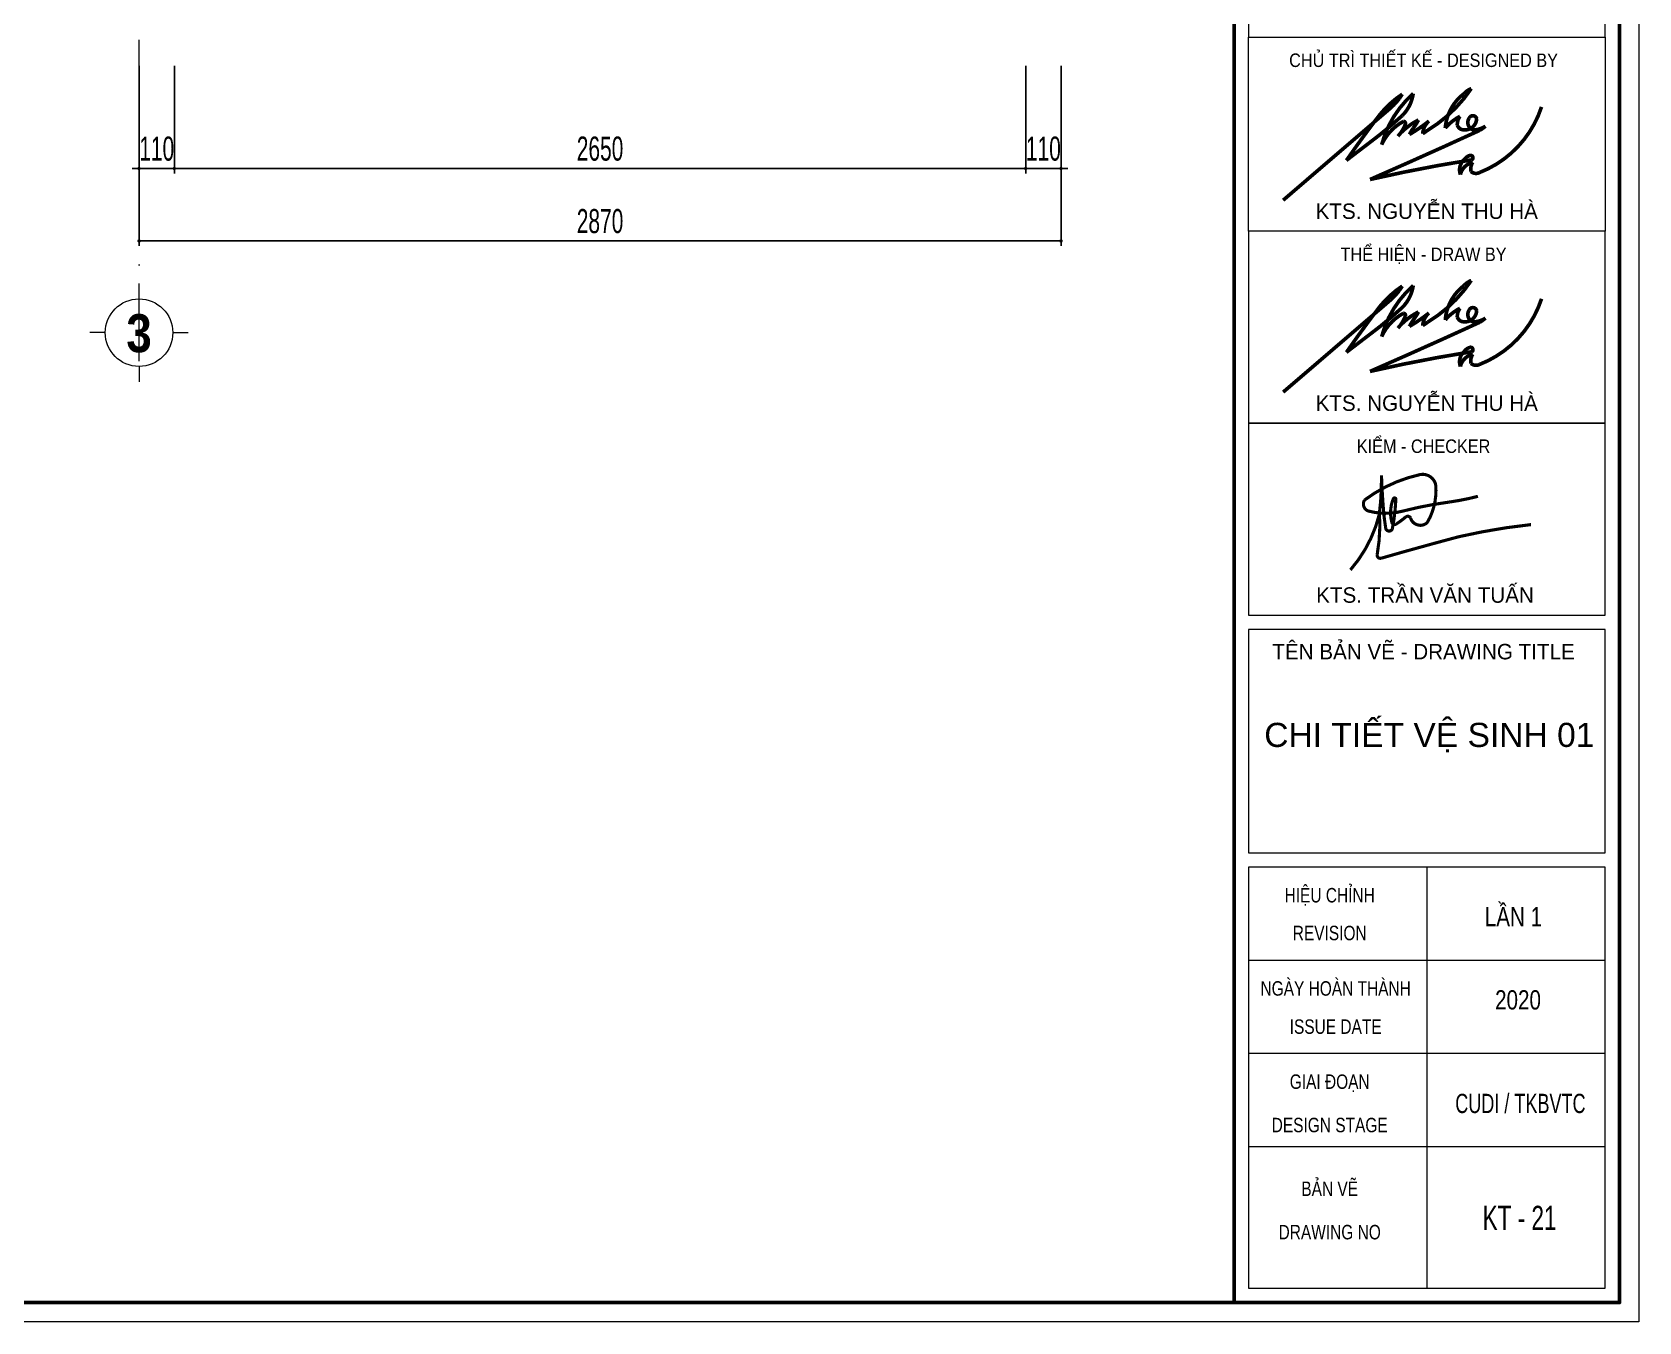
# Model space of a CAD drawing. Header units: millimetres. Extents: x 2565303 to 2664360, y -865723 to -262051.
# Drawn here: x 2636585 to 2641587, y -704744 to -700731 of the extents above; entities that cross this region are included whole.
import ezdxf
from ezdxf.enums import TextEntityAlignment as Align

# ---------------------------------------------------------------- set-up
doc = ezdxf.new("R2010")
doc.units = ezdxf.units.MM
doc.header["$LTSCALE"] = 10
doc.header["$MEASUREMENT"] = 0
doc.linetypes.add('DASHDOT', pattern=[1, 0.5, -0.25, 0, -0.25])
doc.layers.get('0').update_dxf_attribs({"linetype": 'CONTINUOUS'})
doc.layers.get('DEFPOINTS').update_dxf_attribs({"color": 10, "linetype": 'CONTINUOUS'})
for name, color, linetype, lineweight in [('-thay1', 7, 'CONTINUOUS', 18), ('LC Dim', 8, 'CONTINUOUS', 13), ('LC ISO', 153, 'CONTINUOUS', 13), ('LC Net manh', 250, 'CONTINUOUS', 5), ('LC Net truc', 134, 'DASHDOT', 5), ('LC Text1', 20, 'CONTINUOUS', 13)]:
    doc.layers.add(name, color=color, linetype=linetype, lineweight=lineweight)
doc.layers.add('Khungten_LCDI', color=7, linetype='CONTINUOUS')
doc.layers.add('M3', color=3, linetype='CONTINUOUS')
doc.styles.add('HOATBIF', font='hoatbif.shx', dxfattribs={"width": 0.65})
doc.styles.add('Khungten', font='', dxfattribs={"width": 0.9, "height": 5000})
doc.styles.add('LC 1', font='')
doc.styles.add('Title', font='', dxfattribs={"width": 0.8})
doc.styles.add('VNAVANTH', font='')
doc.styles.get('Khungten').set_extended_font_data('.VnAvantH')
doc.styles.get('LC 1').set_extended_font_data('.VnAvantH', bold=True)
doc.styles.get('Title').set_extended_font_data('.VnBlackH')
doc.styles.get('VNAVANTH').set_extended_font_data('.VnAvantH')
doc.dimstyles.new('1-100 (1-30)', dxfattribs={"dimscale": 30, "dimtxt": 2.5, "dimasz": 0.35, "dimexe": 0.5, "dimexo": 0, "dimgap": 0.8, "dimtad": 1, "dimdec": 0, "dimzin": 0, "dimdsep": 46, "dimtxsty": 'HOATBIF', "dimblk1": 'DOT', "dimblk2": 'DOT', "dimsah": 1, "dimcen": -1, "dimdle": 1, "dimclrd": 256, "dimclre": 256, "dimclrt": 4, "dimadec": 3, "dimazin": 2, "dimtfac": 0.333333, "dimtdec": 0, "dimtix": 1, "dimtmove": 2, "dimatfit": 3, "dimldrblk": 'DOT', "dimfxl": 1, "dimtvp": 0.833333, "dimtolj": 1, "dimtzin": 0, "dimarcsym": 0})

# ---------------------------------------------------------------- blocks, each defined once
blk = doc.blocks.new('lcdi fix')
at = {"const_width": 32.4}
for points in [[(37807, -7049, 0.118632), (38106, -6476, 0.036811), (38129, -6067, 0.013869), (38155, -6484, 0.005687), (38173, -6614, 0.810562), (38242, -6622, 0.038773), (38278, -6322, 0.995075), (38252, -6311, 0.164673), (38237, -6555, 0.572555), (38284, -6572, 0.042892), (38384, -6497, -0.376379), (38430, -6507, 0.278013), (38505, -6582, 0.295437), (38607, -6554, 0.153451), (38692, -6166, 0.411745), (38526, -6061, 0.106254), (37954, -6324, 0.499695), (37996, -6439, 0.128314), (38351, -6439, -0.030533), (38834, -6345, 0.029818), (39130, -6286, 49.250738)], [(38108, -6459, -0.063358), (38084, -6894, 0.50612), (38126, -6928, -0.005183), (38931, -6705, -0.029689), (39681, -6579, 1.838504)]]:
    blk.add_lwpolyline(points, format="xyb", dxfattribs=at)
at = {"layer": 'DEFPOINTS', "lineweight": 0}
blk.add_lwpolyline([(-1200, -14850), (-1200, 14850), (40800, 14850), (40800, -14850)], close=True, dxfattribs=at)
at = {"layer": 'Khungten_LCDI', "color": 5, "lineweight": 60}
blk.add_line((36600, 14650), (36600, -14650), dxfattribs=at)
at = {"layer": 'Khungten_LCDI', "color": 5, "lineweight": 25}
blk.add_line((40600, -14650), (40600, 14650), dxfattribs=at)
at = {"layer": 'Khungten_LCDI', "color": 9, "lineweight": 15}
for p, q in [((38600, -10133), (38600, -14500)), ((40450, -11100), (36750, -11100)), ((40450, -12067), (36750, -12067)), ((40450, -13033), (36750, -13033))]:
    blk.add_line(p, q, dxfattribs=at)
at = {"layer": 'Khungten_LCDI', "color": 5, "lineweight": 60}
blk.add_lwpolyline([(0, -14650), (0, 14650), (40600, 14650), (40600, -14650)], close=True, dxfattribs=at)
at = {"layer": 'Khungten_LCDI', "color": 9, "lineweight": 15}
for points in [[(36750, -1522), (40450, -1522), (40450, 446), (36750, 446)], [(36750, -1522), (40450, -1522), (40450, -3535), (36750, -3535)], [(36750, -5526), (40450, -5526), (40450, -3535), (36750, -3535)], [(36750, -7517), (40450, -7517), (40450, -5526), (36750, -5526)], [(36750, -9983), (40450, -9983), (40450, -7667), (36750, -7667)], [(36750, -14500), (40450, -14500), (40450, -10133), (36750, -10133)]]:
    blk.add_lwpolyline(points, close=True, dxfattribs=at)
at = {"layer": 'LC ISO', "lineweight": 60, "const_width": 37.8}
for points in [[(37109, -3214), (38226, -2256, 0.041565), (38316, -2159, -0.014958), (38345, -2114, 0.077393), (38111, -2327, 0.011608), (37765, -2801, -0.002413), (37986, -2632, 0.024794), (38345, -2336, 0.160658), (38459, -2108, 0.147786), (38131, -2638, -0.164447), (38357, -2396, -0.502193), (38378, -2423, -0.102645), (38300, -2550, -0.052035), (38351, -2496, -0.076323), (38513, -2382, -0.049149), (38456, -2469, 0.014499), (38419, -2532, 0.03674), (38622, -2393, 0.197774), (38557, -2524, 0.000763), (38609, -2488, 0.109081), (39061, -2056, 0.117071), (38987, -2107, 0.215341), (38791, -2466, -0.099584), (38944, -2344, 0.168357), (38916, -2434, 0.272764), (38967, -2482, 0.463959), (39117, -2369, 0.712039), (39041, -2360, 0.382865), (39050, -2466, 0.223317), (39087, -2485, 0.132378), (39209, -2446, -0.038558), (39149, -2489, -0.004693), (38010, -2999, -0.017038), (39066, -2795, 0.903149), (39046, -2750, 0.166427), (38989, -2791, 0.307745), (38948, -2948, -0.289532), (39077, -2821, 0.202732), (39058, -2916, 0.308349), (39146, -2927, 0.224618), (39790, -2246, 0.729713)], [(37109, -5205), (38226, -4247, 0.041565), (38316, -4150, -0.014958), (38345, -4105, 0.077393), (38111, -4318, 0.011608), (37765, -4792, -0.002413), (37986, -4623, 0.024794), (38345, -4327, 0.160658), (38459, -4099, 0.147786), (38131, -4629, -0.164447), (38357, -4387, -0.502193), (38378, -4413, -0.102645), (38300, -4541, -0.052035), (38351, -4487, -0.076323), (38513, -4373, -0.049149), (38456, -4460, 0.014499), (38419, -4523, 0.03674), (38622, -4384, 0.197774), (38557, -4515, 0.000763), (38609, -4479, 0.109081), (39061, -4047, 0.117071), (38987, -4098, 0.215341), (38791, -4456, -0.099584), (38944, -4335, 0.168357), (38916, -4425, 0.272764), (38967, -4473, 0.463959), (39117, -4360, 0.712039), (39041, -4351, 0.382865), (39050, -4457, 0.223317), (39087, -4476, 0.132378), (39209, -4437, -0.038558), (39149, -4480, -0.004693), (38010, -4990, -0.017038), (39066, -4786, 0.903149), (39046, -4741, 0.166427), (38989, -4782, 0.307745), (38948, -4939, -0.289532), (39077, -4812, 0.202732), (39058, -4907, 0.308349), (39146, -4918, 0.224618), (39790, -4237, 0.729713)]]:
    blk.add_lwpolyline(points, format="xyb", dxfattribs=at)
at = {"color": 7}
for s, height, style, width, p in [('chñ tr× thiÕt kÕ - designed by', 140, 'Khungten', 0.9, (38566, -1832)), ('thÓ hiÖn - draw by', 140, 'Khungten', 0.9, (38566, -3845)), ('kiÓm - checker', 140, 'Khungten', 0.9, (38566, -5836)), ('hiÖu chØnh', 150, 'Khungten', 0.8, (37592, -10499)), ('revision', 150, 'Khungten', 0.8, (37592, -10891)), ('ngµy hoµn thµnh', 150, 'Khungten', 0.8, (37654, -11466)), ('issue date', 150, 'Khungten', 0.8, (37654, -11862)), ('giai ®o¹n', 150, 'Khungten', 0.8, (37592, -12433)), ('cudi / tkBVTC', 200, 'Title', 0.7, (39571, -12684)), ('design stage', 150, 'Khungten', 0.8, (37592, -12883)), ('b¶n vÏ', 150, 'Khungten', 0.8, (37592, -13544)), ('drawing nO', 150, 'Khungten', 0.8, (37592, -13994))]:
    blk.add_text(s, height=height, dxfattribs=dict(at, style=style, width=width)).set_placement(p, align=Align.CENTER)
for s, style, p in [('ktS. nguyÔn thu hµ', 'VNAVANTH', (38599, -3408)), ('ktS. nguyÔn thu hµ', 'VNAVANTH', (38599, -5399)), ('kts. trÇn v¨n tuÊn', 'VNAVANTH', (38581, -7390)), ('tªn b¶n vÏ - drawing title', 'Khungten', (38566, -7977))]:
    blk.add_text(s, height=160, dxfattribs=dict(at, style=style)).set_placement(p, align=Align.CENTER)
at = {"color": 7, "style": 'Khungten', "width": 0.8}
for tag, p in [('REVISION', (39499, -10746)), ('NGAYHT', (39546, -11609))]:
    blk.add_attdef(tag, text='', height=200, dxfattribs=at).set_placement(p, align=Align.CENTER)
at = {"layer": 'LC Text1', "style": 'Title', "width": 1.485915}
for tag, p, p2 in [('TENBANVE1', (36913, -8886), (40339, -8886)), ('TENBANVE2', (36913, -9562), (40339, -9562))]:
    blk.add_attdef(tag, text='', height=250, dxfattribs=at).set_placement(p, p2, align=Align.FIT)
at = {"layer": 'LC Text1', "style": 'Title', "width": 0.7}
blk.add_attdef('SOBANVE', text='', height=250, dxfattribs=at).set_placement((39562, -13896), align=Align.CENTER)
blk = doc.blocks.new('TTRUC')
at = {"layer": 'LC ISO'}
for p, q in [((0, 6.95), (0, 10.13)), ((-6.95, 0), (-10.13, 0)), ((6.95, 0), (10.13, 0)), ((0, -6.95), (0, -10.13))]:
    blk.add_line(p, q, dxfattribs=at)
at = {"layer": 'LC Net manh'}
blk.add_circle((0, 0), 6.95, dxfattribs=at)
blk = doc.blocks.new('DOT')
at = {"layer": 'M3', "color": 0, "linetype": 'ByBlock'}
blk.add_line((-0.5, 0), (-1, 0), dxfattribs=at)
at = {"layer": 'M3', "color": 0, "linetype": 'ByBlock', "const_width": 0.5}
blk.add_lwpolyline([(-0.25, 0, 1), (0.25, 0, 1)], format="xyb", close=True, dxfattribs=at)
blk = doc.blocks.new('*D990')
at = {"layer": 'DEFPOINTS', "color": 0, "transparency": 16777216}
for p in [(2636918.1, -700835.1), (2637028.1, -700835.1), (2637028.1, -701155)]:
    blk.add_point(p, dxfattribs=at)
at = {"layer": 'LC Dim', "lineweight": -2, "transparency": 16777216}
for p, q in [((2636918.1, -700835.1), (2636918.1, -701170)), ((2637028.1, -700835.1), (2637028.1, -701170)), ((2636907.6, -701155), (2636897.1, -701155)), ((2636918.1, -701155), (2637028.1, -701155)), ((2637038.6, -701155), (2637049.1, -701155))]:
    blk.add_line(p, q, dxfattribs=at)
at = {"layer": 'LC Dim', "lineweight": -2, "transparency": 16777216, "xscale": 10.5, "yscale": 10.5, "zscale": 10.5}
blk.add_blockref('DOT', (2636918.1, -701155), dxfattribs=at)
at = {"layer": 'LC Dim', "lineweight": -2, "transparency": 16777216, "xscale": 10.5, "yscale": 10.5, "zscale": 10.5, "rotation": 180}
blk.add_blockref('DOT', (2637028.1, -701155), dxfattribs=at)
at = {"layer": 'LC Dim', "color": 4, "transparency": 16777216, "insert": (2636973.1, -701093.5), "char_height": 75, "attachment_point": 5, "style": 'HOATBIF'}
blk.add_mtext('\\A1;110', dxfattribs=at)
blk = doc.blocks.new('*D991')
at = {"layer": 'DEFPOINTS', "color": 0, "transparency": 16777216}
for p in [(2637028.1, -700835.1), (2639678.1, -700835.1), (2639678.1, -701155)]:
    blk.add_point(p, dxfattribs=at)
at = {"layer": 'LC Dim', "lineweight": -2, "transparency": 16777216}
for p, q in [((2637028.1, -700835.1), (2637028.1, -701170)), ((2639678.1, -700835.1), (2639678.1, -701170)), ((2637038.6, -701155), (2639667.6, -701155))]:
    blk.add_line(p, q, dxfattribs=at)
at = {"layer": 'LC Dim', "lineweight": -2, "transparency": 16777216, "xscale": 10.5, "yscale": 10.5, "zscale": 10.5, "rotation": 180}
blk.add_blockref('DOT', (2637028.1, -701155), dxfattribs=at)
at = {"layer": 'LC Dim', "lineweight": -2, "transparency": 16777216, "xscale": 10.5, "yscale": 10.5, "zscale": 10.5}
blk.add_blockref('DOT', (2639678.1, -701155), dxfattribs=at)
at = {"layer": 'LC Dim', "color": 4, "transparency": 16777216, "insert": (2638353.1, -701093.5), "char_height": 75, "attachment_point": 5, "style": 'HOATBIF'}
blk.add_mtext('\\A1;2650', dxfattribs=at)
blk = doc.blocks.new('*D992')
at = {"layer": 'DEFPOINTS', "color": 0, "transparency": 16777216}
for p in [(2639678.1, -700835.1), (2639788.1, -700835.1), (2639788.1, -701155)]:
    blk.add_point(p, dxfattribs=at)
at = {"layer": 'LC Dim', "lineweight": -2, "transparency": 16777216}
for p, q in [((2639678.1, -700835.1), (2639678.1, -701170)), ((2639788.1, -700835.1), (2639788.1, -701170)), ((2639667.6, -701155), (2639657.1, -701155)), ((2639678.1, -701155), (2639788.1, -701155)), ((2639798.6, -701155), (2639809.1, -701155))]:
    blk.add_line(p, q, dxfattribs=at)
at = {"layer": 'LC Dim', "lineweight": -2, "transparency": 16777216, "xscale": 10.5, "yscale": 10.5, "zscale": 10.5}
blk.add_blockref('DOT', (2639678.1, -701155), dxfattribs=at)
at = {"layer": 'LC Dim', "lineweight": -2, "transparency": 16777216, "xscale": 10.5, "yscale": 10.5, "zscale": 10.5, "rotation": 180}
blk.add_blockref('DOT', (2639788.1, -701155), dxfattribs=at)
at = {"layer": 'LC Dim', "color": 4, "transparency": 16777216, "insert": (2639733.1, -701093.5), "char_height": 75, "attachment_point": 5, "style": 'HOATBIF'}
blk.add_mtext('\\A1;110', dxfattribs=at)
blk = doc.blocks.new('*D993')
at = {"layer": 'DEFPOINTS', "color": 0, "transparency": 16777216}
for p in [(2636918.1, -700835.1), (2639788.1, -700835.1), (2639788.1, -701380.5)]:
    blk.add_point(p, dxfattribs=at)
at = {"layer": 'LC Dim', "lineweight": -2, "transparency": 16777216}
for p, q in [((2636918.1, -700835.1), (2636918.1, -701395.5)), ((2639788.1, -700835.1), (2639788.1, -701395.5)), ((2636928.6, -701380.5), (2639777.6, -701380.5))]:
    blk.add_line(p, q, dxfattribs=at)
at = {"layer": 'LC Dim', "lineweight": -2, "transparency": 16777216, "xscale": 10.5, "yscale": 10.5, "zscale": 10.5, "rotation": 180}
blk.add_blockref('DOT', (2636918.1, -701380.5), dxfattribs=at)
at = {"layer": 'LC Dim', "lineweight": -2, "transparency": 16777216, "xscale": 10.5, "yscale": 10.5, "zscale": 10.5}
blk.add_blockref('DOT', (2639788.1, -701380.5), dxfattribs=at)
at = {"layer": 'LC Dim', "color": 4, "transparency": 16777216, "insert": (2638353.1, -701319), "char_height": 75, "attachment_point": 5, "style": 'HOATBIF'}
blk.add_mtext('\\A1;2870', dxfattribs=at)

msp = doc.modelspace()

# ---------------------------------------------------------------- linework, layer by layer
at = {"layer": 'LC Net truc', "ltscale": 40}
msp.add_line((2636918.1, -701754.5), (2636918.1, -696563.3), dxfattribs=at)

# ---------------------------------------------------------------- block references
at = {"layer": '-thay1'}
ref = msp.add_blockref('lcdi fix', (2629346.8, -700289.4), dxfattribs=dict(at, xscale=0.3000000077813137, yscale=0.3000000077813137, zscale=0.3000000077813137))
ref.add_attrib('NGAYHT', '2020', dxfattribs={"layer": '0', "color": 7, "height": 60, "style": 'Khungten', "width": 0.8}).set_placement((2641210.6, -703772.2), align=Align.CENTER)
ref.add_attrib('REVISION', 'lÇn 1', dxfattribs={"layer": '0', "color": 7, "height": 60, "style": 'Khungten', "width": 0.8}).set_placement((2641196.4, -703513.3), align=Align.CENTER)
ref.add_attrib('SOBANVE', 'kt - 21', dxfattribs={"layer": 'LC Text1', "height": 75, "style": 'Title', "width": 0.7}).set_placement((2641215.4, -704458.2), align=Align.CENTER)
ref.add_attrib('TENBANVE1', 'chi tiÕt vÖ sinh 01', dxfattribs={"layer": 'LC Text1', "height": 75, "style": 'Title', "width": 0.901111}).set_placement((2640420.6, -702955.1), (2641448.5, -702955.1), align=Align.FIT)
at = {"layer": 'LC ISO', "xscale": 15.11766294026747, "yscale": 15.11766294026747, "zscale": 15.11766294026747}
msp.add_blockref('TTRUC', (2636918.1, -701665.8), dxfattribs=at)

# ---------------------------------------------------------------- texts
at = {"layer": 'LC Text1', "ltscale": 0.2, "style": 'LC 1', "width": 0.9}
msp.add_text('3', height=118.4, dxfattribs=at).set_placement((2636918.1, -701762.1), align=Align.BOTTOM_CENTER)

# ---------------------------------------------------------------- dimensions: what is measured, and where the dimension line sits
at = {"layer": 'LC Dim'}
for base, p1, p2, picture, middle in [((2637028.1, -701155), (2636918.1, -700835.1), (2637028.1, -700835.1), '*D990', (2636973.1, -701093.5)), ((2639788.1, -701380.5), (2636918.1, -700835.1), (2639788.1, -700835.1), '*D993', (2638353.1, -701319)), ((2639678.1, -701155), (2637028.1, -700835.1), (2639678.1, -700835.1), '*D991', (2638353.1, -701093.5)), ((2639788.1, -701155), (2639678.1, -700835.1), (2639788.1, -700835.1), '*D992', (2639733.1, -701093.5))]:
    dim = msp.add_linear_dim(base=base, p1=p1, p2=p2, dimstyle='1-100 (1-30)', dxfattribs=at)
    dim.commit()
    dim.dimension.update_dxf_attribs({"geometry": picture, "text_midpoint": middle})

doc.saveas('drawing.dxf')
